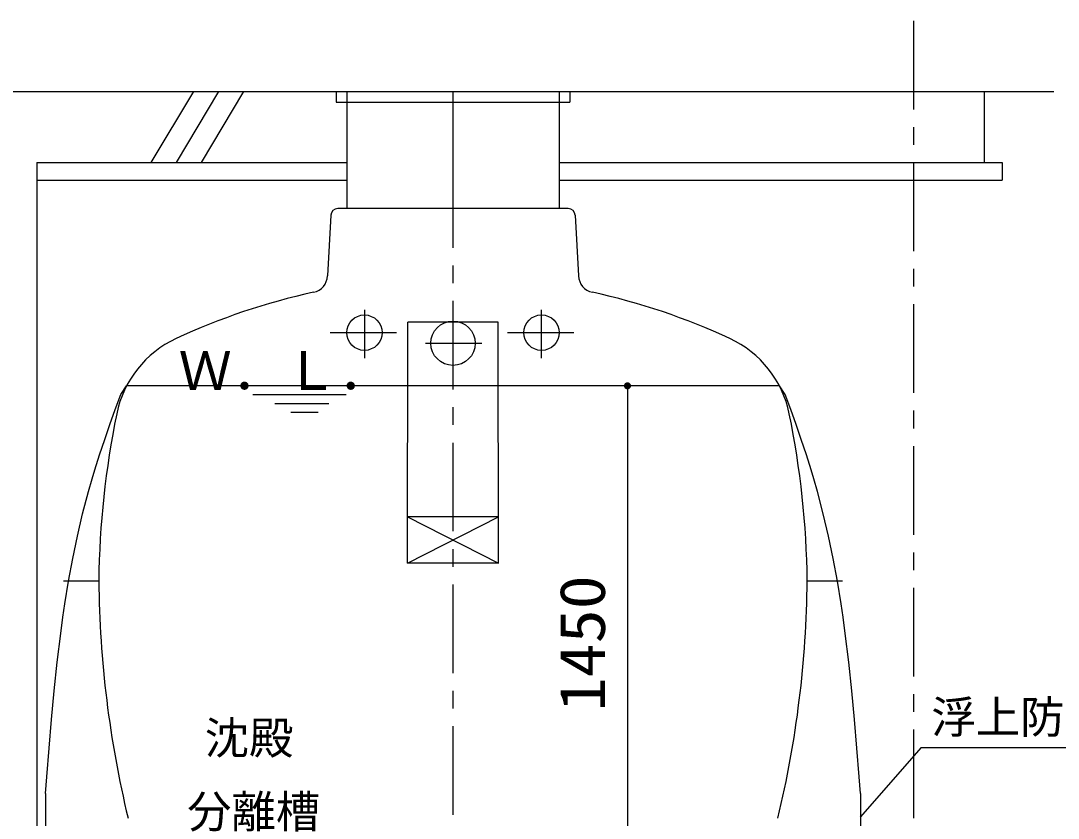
# Model space of a CAD drawing. Units: millimetres, scale not verified. Extents: x -14850 to 14850, y -10500 to 10500.
# Drawn here: x -1050 to 1879, y -5900 to -3650 of the extents above; entities that cross this region are included whole.
import ezdxf
from ezdxf.enums import TextEntityAlignment as Align

# ---------------------------------------------------------------- set-up
doc = ezdxf.new("R2010")
doc.units = ezdxf.units.MM
doc.header["$LTSCALE"] = 50
doc.linetypes.add('CHAIN1', pattern=[8, 5, -1, 1, -1])
doc.linetypes.add('LONG_DASHED1', pattern=[7, 6, -1])
for name, color, linetype, lineweight in [('0-0_空気管', 3, 'Continuous', 25), ('0-1_機器', 5, 'Continuous', 25), ('0-3_水管', 3, 'Continuous', 25), ('0-5_製作', 5, 'Continuous', 25)]:
    doc.layers.add(name, color=color, linetype=linetype, lineweight=lineweight)
doc.styles.add('ＭＳ ゴシック', font='')
doc.styles.get('ＭＳ ゴシック').set_extended_font_data('MS Gothic')

msp = doc.modelspace()

# ---------------------------------------------------------------- linework, layer by layer
at = {"layer": '0-0_空気管', "color": 2, "linetype": 'CHAIN1'}
msp.add_line((1469.83, -3650.42), (1469.83, -6718.47), dxfattribs=at)
at = {"layer": '0-0_空気管', "linetype": 'CHAIN1'}
for p, q in [((169.83, -4040.91), (169.83, -6605.32)), ((-80.18, -4466.42), (-80.18, -4602.39)), ((419.82, -4602.39), (419.82, -4466.42)), ((-176.62, -4530.42), (10.58, -4530.42)), ((323.38, -4530.42), (510.58, -4530.42))]:
    msp.add_line(p, q, dxfattribs=at)
at = {"layer": '0-0_空気管', "color": 2}
msp.add_line((-1005.18, -4050.42), (-1005.18, -6130.42), dxfattribs=at)
at = {"layer": '0-0_空気管'}
for p, q in [((495.03, -4180.42), (-155.38, -4180.42)), ((-175.35, -4199.38), (-184.31, -4370.36)), ((515, -4199.38), (523.96, -4370.36)), ((41.55, -5180.42), (42.47, -4500.42)), ((297.18, -4500.42), (42.47, -4500.42)), ((298.1, -5180.42), (297.18, -4500.42)), ((1091.27, -4680.42), (-751.62, -4680.42)), ((-131.54, -4705.42), (-394.92, -4705.42)), ((-333.4, -4730.42), (-180.56, -4730.42)), ((-210.36, -4755.42), (-288.22, -4755.42)), ((41.55, -5180.42), (297.92, -5050.42)), ((298.1, -5180.42), (41.55, -5180.42)), ((-930.17, -5230.42), (-830.17, -5230.42)), ((1169.82, -5230.42), (1269.83, -5230.42))]:
    msp.add_line(p, q, dxfattribs=at)
at = {"layer": '0-0_空気管', "linetype": 'LONG_DASHED1'}
msp.add_line((92.09, -4560.42), (251.12, -4560.42), dxfattribs=at)
at = {"layer": '0-0_空気管'}
msp.add_lwpolyline([(297.92, -5050.42), (41.73, -5050.42), (298.1, -5180.42)], dxfattribs=at)
for centre, radius in [((-80.18, -4530.42), 50), ((419.82, -4530.42), 50), ((169.83, -4560.42), 62.5)]:
    msp.add_circle(centre, radius, dxfattribs=at)
for centre, radius, start, end in [((-155.38, -4200.42), 20, 90, 177), ((495.03, -4200.42), 20, 2.99998, 90), ((-234.25, -4367.75), 50, 282.23956, 357), ((573.9, -4367.75), 50, 182.99998, 257.76042), ((169.83, -6230.42), 1856, 102.23956, 114.9144), ((169.83, -6230.42), 1856, 65.08559, 77.76042), ((-485.66, -4819.23), 300, 114.9144, 168.43124), ((825.31, -4819.23), 300, 11.56874, 65.08559), ((1669.64, -5260.42), 2500, 168.43124, 179.31242), ((-1329.99, -5260.42), 2500, 0.68756, 11.56874), ((2169.67, -5200.42), 3000, 180.57295, 193.49339), ((-1830.02, -5200.42), 3000, 346.50659, 359.42703)]:
    msp.add_arc(centre, radius, start, end, dxfattribs=at)
at = {"layer": '0-1_機器', "color": 2}
for p, q in [((-1659.77, -3850.42), (1865.67, -3850.42)), ((-681.79, -4050.42), (-561.79, -3850.42)), ((-611.08, -4050.42), (-491.08, -3850.42)), ((-540.37, -4050.42), (-420.37, -3850.42)), ((-160.18, -3850.42), (-160.18, -3880.42)), ((-130.18, -3850.42), (-130.18, -4180.42)), ((469.83, -3850.42), (469.83, -4180.42)), ((499.83, -3850.42), (499.83, -3880.42)), ((1669.82, -3850.42), (1669.82, -4050.42)), ((-160.18, -3880.42), (499.83, -3880.42)), ((-1005.18, -4050.42), (-130.18, -4050.42)), ((-1005.18, -4100.42), (-130.18, -4100.42)), ((469.83, -4100.42), (1719.82, -4100.42))]:
    msp.add_line(p, q, dxfattribs=at)
at = {"layer": '0-1_機器', "color": 3, "linetype": 'CHAIN1'}
msp.add_line((169.83, -3850.42), (169.83, -4131.41), dxfattribs=at)
at = {"layer": '0-1_機器', "color": 2}
msp.add_lwpolyline([(469.83, -4050.42), (1719.82, -4050.42), (1719.82, -4100.42)], dxfattribs=at)
at = {"layer": '0-3_水管', "color": 4}
for q in [(1319.58, -5897.77), (2170.11, -5700.84)]:
    msp.add_line((1491.82, -5700.84), q, dxfattribs=at)
at = {"layer": '0-3_水管', "color": 7}
for p, q in [((-980.18, -5830.42), (-980.18, -6130.42)), ((1319.82, -5830.42), (1319.82, -6130.42))]:
    msp.add_line(p, q, dxfattribs=at)
for points in [[(-980.18, -5830.42), (-976.61, -5783.46), (-970.3, -5702.52), (-963.54, -5621.61), (-956.05, -5540.78), (-947.54, -5460.05), (-937.73, -5379.44), (-931.33, -5332.76), (-925.81, -5295.59), (-915.35, -5231.64), (-903.58, -5167.91), (-890.39, -5104.49), (-875.66, -5041.44), (-859.26, -4978.85), (-848.94, -4942.78), (-841.4, -4917.79), (-827.77, -4874.91), (-813.47, -4832.22), (-798.65, -4789.7), (-783.46, -4747.3), (-768.04, -4704.96), (-751.62, -4680.42)], [(1319.82, -5830.42), (1316.26, -5783.46), (1309.95, -5702.52), (1303.19, -5621.61), (1295.7, -5540.78), (1287.19, -5460.05), (1277.38, -5379.44), (1270.98, -5332.76), (1265.46, -5295.59), (1254.99, -5231.64), (1243.23, -5167.91), (1230.04, -5104.49), (1215.3, -5041.44), (1198.91, -4978.85), (1188.59, -4942.78), (1181.05, -4917.79), (1167.42, -4874.91), (1153.12, -4832.22), (1138.3, -4789.7), (1123.11, -4747.3), (1107.69, -4704.96), (1091.27, -4680.42)]]:
    msp.add_lwpolyline(points, dxfattribs=at)
at = {"layer": '0-5_製作', "color": 2}
for p, q in [((712.39, -4680.42), (457.32, -4680.42)), ((662.39, -4680.42), (662.39, -6130.42))]:
    msp.add_line(p, q, dxfattribs=at)
at = {"layer": '0-5_製作'}
for points in [[(652.39, -4680.42), (662.39, -4670.42), (662.39, -4680.42)], [(652.41, -4679.8), (662.39, -4670.42), (652.39, -4680.42)], [(652.47, -4681.68), (652.39, -4680.42), (662.39, -4680.42)], [(652.57, -4678.55), (662.39, -4670.42), (652.41, -4679.8)], [(652.47, -4681.68), (662.39, -4680.42), (652.71, -4682.91)], [(652.88, -4677.33), (662.39, -4670.42), (652.57, -4678.55)], [(652.71, -4682.91), (662.39, -4680.42), (653.1, -4684.1)], [(653.34, -4676.17), (662.39, -4670.42), (652.88, -4677.33)], [(653.1, -4684.1), (662.39, -4680.42), (653.63, -4685.24)], [(653.95, -4675.06), (662.39, -4670.42), (653.34, -4676.17)], [(653.63, -4685.24), (662.39, -4680.42), (654.3, -4686.3)], [(654.69, -4674.05), (662.39, -4670.42), (653.95, -4675.06)], [(654.3, -4686.3), (662.39, -4680.42), (655.1, -4687.27)], [(655.55, -4673.13), (662.39, -4670.42), (654.69, -4674.05)], [(655.1, -4687.27), (662.39, -4680.42), (656.02, -4688.13)], [(656.52, -4672.33), (662.39, -4670.42), (655.55, -4673.13)], [(656.02, -4688.13), (662.39, -4680.42), (657.03, -4688.87)], [(657.58, -4671.66), (662.39, -4670.42), (656.52, -4672.33)], [(657.03, -4688.87), (662.39, -4680.42), (658.14, -4689.47)], [(658.71, -4671.13), (662.39, -4670.42), (657.58, -4671.66)], [(658.14, -4689.47), (662.39, -4680.42), (659.3, -4689.93)], [(659.91, -4670.74), (662.39, -4670.42), (658.71, -4671.13)], [(659.3, -4689.93), (662.39, -4680.42), (660.52, -4690.25)], [(659.91, -4670.74), (661.14, -4670.5), (662.39, -4670.42)], [(660.52, -4690.25), (662.39, -4680.42), (661.77, -4690.4)], [(661.77, -4690.4), (662.39, -4680.42), (662.39, -4690.42)], [(662.39, -4670.42), (672.08, -4677.94), (662.39, -4680.42)], [(662.39, -4670.42), (671.69, -4676.74), (672.08, -4677.94)], [(662.39, -4670.42), (671.16, -4675.61), (671.69, -4676.74)], [(662.39, -4670.42), (670.48, -4674.55), (671.16, -4675.61)], [(662.39, -4670.42), (669.68, -4673.58), (670.48, -4674.55)], [(662.39, -4670.42), (668.77, -4672.72), (669.68, -4673.58)], [(662.39, -4670.42), (667.75, -4671.98), (668.77, -4672.72)], [(662.39, -4670.42), (666.65, -4671.37), (667.75, -4671.98)], [(662.39, -4670.42), (665.48, -4670.91), (666.65, -4671.37)], [(662.39, -4670.42), (664.27, -4670.6), (665.48, -4670.91)], [(662.39, -4670.42), (663.02, -4670.44), (664.27, -4670.6)], [(662.39, -4680.42), (672.08, -4677.94), (672.31, -4679.17)], [(662.39, -4680.42), (672.31, -4679.17), (672.39, -4680.42)], [(662.39, -4680.42), (666.07, -4689.72), (662.39, -4690.42)], [(662.39, -4680.42), (667.21, -4689.19), (666.07, -4689.72)], [(662.39, -4680.42), (668.27, -4688.51), (667.21, -4689.19)], [(662.39, -4680.42), (669.24, -4687.71), (668.27, -4688.51)], [(662.39, -4680.42), (670.1, -4686.8), (669.24, -4687.71)], [(662.39, -4680.42), (670.84, -4685.78), (670.1, -4686.8)], [(662.39, -4680.42), (671.44, -4684.68), (670.84, -4685.78)], [(662.39, -4680.42), (671.9, -4683.51), (671.44, -4684.68)], [(662.39, -4680.42), (672.22, -4682.3), (671.9, -4683.51)], [(662.39, -4680.42), (672.37, -4681.05), (672.22, -4682.3)], [(662.39, -4680.42), (672.39, -4680.42), (672.37, -4681.05)], [(662.39, -4690.42), (666.07, -4689.72), (664.88, -4690.11)], [(662.39, -4690.42), (664.88, -4690.11), (663.65, -4690.34)]]:
    msp.add_solid(points, dxfattribs=at)

# ---------------------------------------------------------------- texts
at = {"layer": '0-0_空気管', "color": 4, "style": 'ＭＳ ゴシック'}
for s, height, p in [('Ｗ．Ｌ．', 110, (-604.72, -4725.57)), ('沈殿', 91.79, (-531.19, -5747.08)), ('分離槽', 91.79, (-580.63, -5955.08))]:
    msp.add_text(s, height=height, dxfattribs=at).set_placement(p, align=Align.BOTTOM_LEFT)
at = {"layer": '0-3_水管', "color": 4, "style": 'ＭＳ ゴシック'}
msp.add_text('浮上防止具', height=91.79, dxfattribs=at).set_placement((1520.35, -5688.3), align=Align.BOTTOM_LEFT)
at = {"layer": '0-5_製作', "color": 4, "style": 'ＭＳ ゴシック', "width": 1.1}
msp.add_text('1450', height=128.4, rotation=90, dxfattribs=at).set_placement((637.39, -5599.17), align=Align.BOTTOM_LEFT)

doc.saveas('drawing.dxf')
